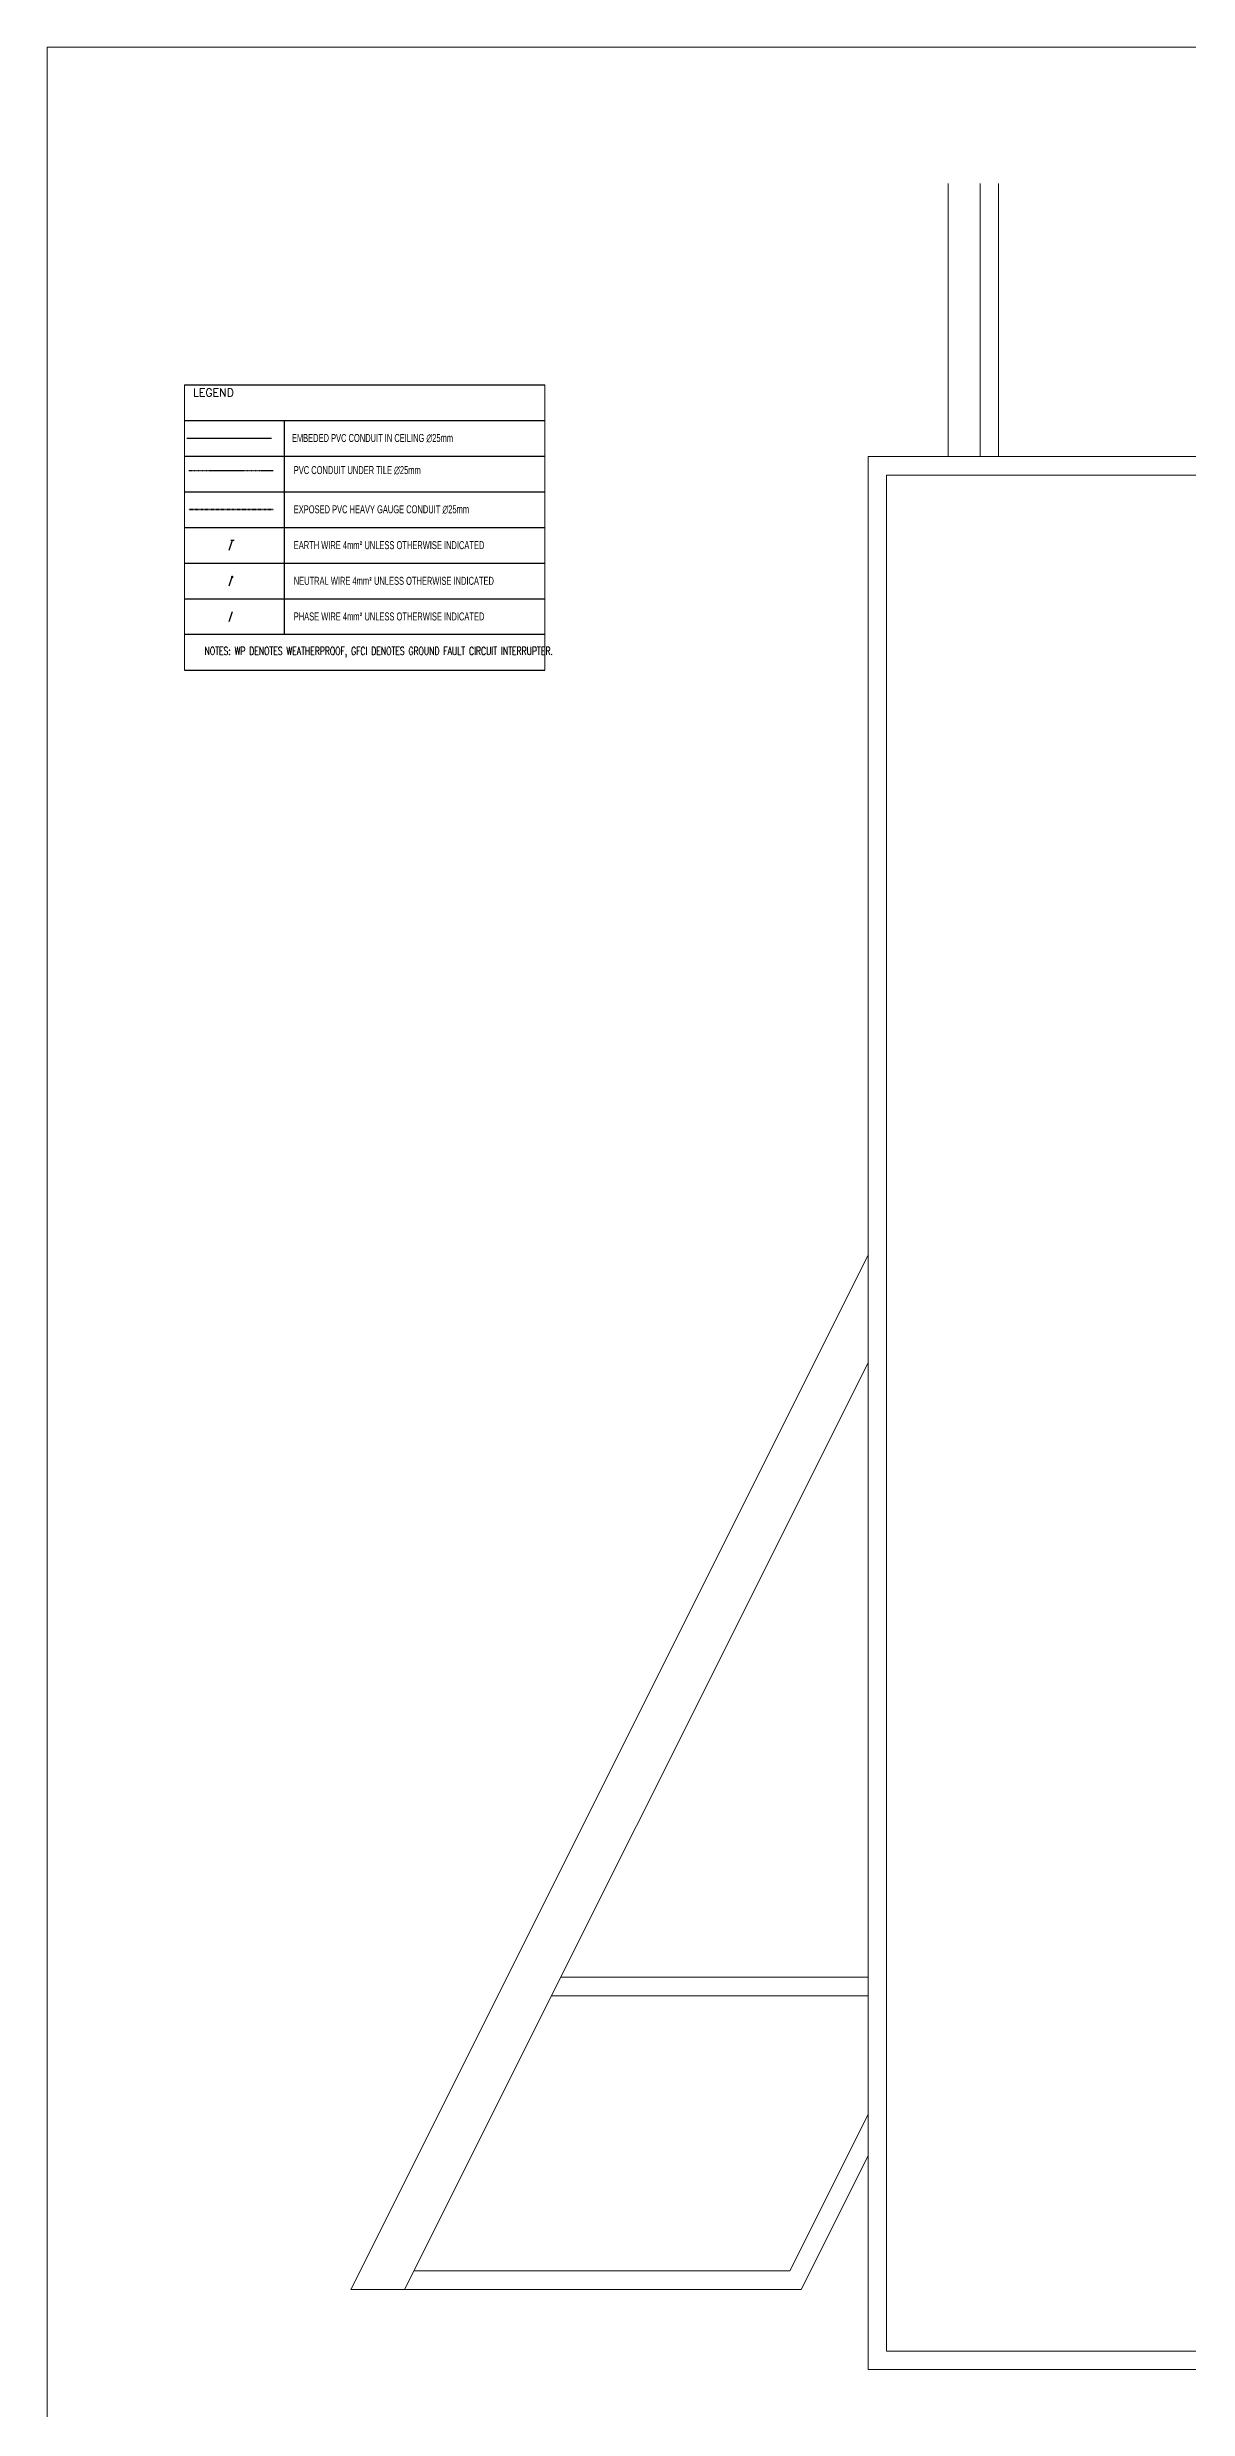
# Model space of a CAD drawing. Extents: x -14808 to 281570, y -29214 to 19989.
# Drawn here: x -14808 to -563, y -9519 to 19989 of the extents above; entities that cross this region are included whole.
import ezdxf

# ---------------------------------------------------------------- set-up
doc = ezdxf.new("R2010")
doc.units = 0
doc.header["$LTSCALE"] = 0.25
doc.linetypes.add('DASHDOT', pattern=[25.4, 12.7, -6.35, 0, -6.35])
doc.linetypes.add('HIDDEN', pattern=[9.525, 6.35, -3.175])
for name, color, linetype, lineweight in [('E-LITE-DIMS', 8, 'Continuous', 9), ('E-POWR-CLNG-CNDT', 6, 'DASHDOT', 35), ('E-POWR-CNDT', 6, 'Continuous', 25), ('E-POWR-FLOR-CNDT', 6, 'HIDDEN', 25), ('E-WIRES', 6, 'Continuous', 25), ('Frame', 254, 'Continuous', 9), ('G-ANNO-TEXT', 6, 'Continuous', 25), ('Proj', 7, 'Continuous', 5)]:
    doc.layers.add(name, color=color, linetype=linetype, lineweight=lineweight)
doc.layers.add('elfor_tx', color=132, linetype='Continuous')
doc.styles.add('DC_SIMPLEX', font='SIMPLEX.shx', dxfattribs={"width": 0.7})
doc.styles.add('romans', font='romans.shx', dxfattribs={"height": 160})

# ---------------------------------------------------------------- blocks, each defined once
blk = doc.blocks.new('A$C87dc0f25')
at = {"layer": 'Frame', "color": 252}
for p, q in [((60169, 28015, 0), (-9418, 28015, 0)), ((-9418, 28015, 0), (-9418, -21188, 0))]:
    blk.add_line(p, q, dxfattribs=at)
at = {"layer": 'Proj', "color": 251}
for p, q in [((1835, 22900), (1835, 26315)), ((1835, 22900), (1835, 26315)), ((2235, 22900), (2235, 26315)), ((2235, 22900), (2235, 26315)), ((2465, 22900), (2465, 26315)), ((2465, 22900), (2465, 26315)), ((-3005, 3900), (835, 3900)), ((-3005, 3900), (835, 3900)), ((-3120, 3670), (835, 3670)), ((-3120, 3670), (835, 3670))]:
    blk.add_line(p, q, dxfattribs=at)
for points in [[(52855, 9970), (52855, -1000), (835, -1000), (835, 22900), (52255, 22900)], [(52625, 9970), (52625, -770), (1065, -770), (1065, 22670), (52255, 22670)], [(835, 12921), (-5625, 0), (-4955, 0), (835, 11579)], [(835, 12921), (-5625, 0), (-4955, 0), (835, 11579)], [(-4840, 230), (-142, 230), (835, 2184)], [(-4840, 230), (-142, 230), (835, 2184)], [(-4955, 0), (0, 0), (835, 1670)], [(-4955, 0), (0, 0), (835, 1670)]]:
    blk.add_lwpolyline(points, dxfattribs=at)

msp = doc.modelspace()

# ---------------------------------------------------------------- linework, layer by layer
at = {"color": 251, "ltscale": 0.5}
for p, q in [((-13095, 15771, 0), (-8595, 15771, 0)), ((-13095, 15326, 0), (-8595, 15326, 0)), ((-13095, 14880, 0), (-8595, 14880, 0)), ((-13095, 14435, 0), (-8595, 14435, 0)), ((-13095, 13989, 0), (-8595, 13989, 0)), ((-13095, 13989, 0), (-8595, 13989, 0)), ((-13095, 13989, 0), (-8595, 13989, 0)), ((-13095, 13989, 0), (-8595, 13989, 0)), ((-13095, 13989, 0), (-8595, 13989, 0)), ((-13095, 13989, 0), (-8595, 13989, 0)), ((-13095, 13989, 0), (-8595, 13989, 0)), ((-13095, 13989, 0), (-8595, 13989, 0)), ((-13095, 13544, 0), (-8595, 13544, 0)), ((-13095, 13544, 0), (-8595, 13544, 0)), ((-13095, 13544, 0), (-8595, 13544, 0)), ((-13095, 13544, 0), (-8595, 13544, 0)), ((-13095, 13544, 0), (-8595, 13544, 0)), ((-13095, 13098, 0), (-8595, 13098, 0)), ((-13095, 13098, 0), (-8595, 13098, 0)), ((-13095, 13098, 0), (-8595, 13098, 0)), ((-13095, 13098, 0), (-8595, 13098, 0)), ((-13095, 13098, 0), (-8595, 13098, 0)), ((-13095, 12653, 0), (-8595, 12653, 0)), ((-13095, 12653, 0), (-8595, 12653, 0)), ((-13095, 12653, 0), (-8595, 12653, 0)), ((-13095, 12207, 0), (-8595, 12207, 0))]:
    msp.add_line(p, q, dxfattribs=at)
at = {"color": 251, "ltscale": 0.5, "elevation": 0}
msp.add_lwpolyline([(-11849, 15326), (-11849, 12653)], dxfattribs=at)
at = {"layer": 'E-LITE-DIMS', "elevation": 0}
for points in [[(-13095, 15771), (-13095, 12207)], [(-8595, 15771), (-8595, 12207)]]:
    msp.add_lwpolyline(points, dxfattribs=at)
at = {"layer": 'E-POWR-CLNG-CNDT', "linetype": 'DASHDOT'}
msp.add_line((-13041, 14212, 0), (-11986, 14212, 0), dxfattribs=at)
at = {"layer": 'E-POWR-CNDT'}
msp.add_line((-13065, 15103, 0), (-12009, 15103, 0), dxfattribs=at)
at = {"layer": 'E-POWR-FLOR-CNDT'}
msp.add_line((-13041, 14702, 0), (-11986, 14702, 0), dxfattribs=at)
at = {"layer": 'E-WIRES'}
for p, q in [((-12534, 13703, 0), (-12493, 13831, 0)), ((-12514, 13831, 0), (-12472, 13830, 0)), ((-12534, 13257, 0), (-12493, 13385, 0)), ((-12534, 12812, 0), (-12493, 12940, 0))]:
    msp.add_line(p, q, dxfattribs=at)
at = {"layer": 'E-WIRES', "const_width": 16, "elevation": 0}
msp.add_lwpolyline([(-12506, 13370, 1), (-12490, 13370, 1)], format="xyb", close=True, dxfattribs=at)

# ---------------------------------------------------------------- block references
at = {"layer": 'E-POWR-FLOR-CNDT'}
msp.add_blockref('A$C87dc0f25', (-5390, -8027), dxfattribs=at)

# ---------------------------------------------------------------- texts
at = {"layer": 'elfor_tx', "insert": (-12987, 15724, 0), "char_height": 100, "width": 2524.82, "attachment_point": 1, "style": 'romans'}
msp.add_mtext('LEGEND', dxfattribs=at)
at = {"layer": 'G-ANNO-TEXT', "char_height": 100, "attachment_point": 4, "style": 'DC_SIMPLEX'}
for s, insert, width in [('{\\Felc_romans|c0;EMBEDED PVC CONDUIT IN CEILING ∅25mm}', (-11752, 15103, 0), 5040), ('{\\Felc_romans|c0;PVC CONDUIT UNDER TILE ∅25mm}', (-11729, 14702, 0), 5040), ('{\\Felc_romans|c0;EXPOSED PVC HEAVY GAUGE CONDUIT ∅25mm}', (-11729, 14212, 0), 5040), ('{\\Felc_romans|c0;EARTH WIRE 4mm\\fISOCPEUR|b0|i0|c0|p34;²\\Felc_romans|c0; UNLESS OTHERWISE INDICATED}', (-11729, 13767, 0), 5040), ('{\\Felc_romans|c0;NEUTRAL WIRE 4mm\\fISOCPEUR|b0|i0|c0|p34;²\\Felc_romans|c0; UNLESS OTHERWISE INDICATED}', (-11729, 13321, 0), 5040), ('{\\Felc_romans|c0;PHASE WIRE 4mm\\fISOCPEUR|b0|i0|c0|p34;²\\Felc_romans|c0; UNLESS OTHERWISE INDICATED}', (-11729, 12876, 0), 5040), ('NOTES: WP DENOTES WEATHERPROOF, GFCI DENOTES GROUND FAULT CIRCUIT INTERRUPTER.', (-12843, 12430, 0), 4137.34)]:
    msp.add_mtext(s, dxfattribs=dict(at, insert=insert, width=width))

doc.saveas('drawing.dxf')
